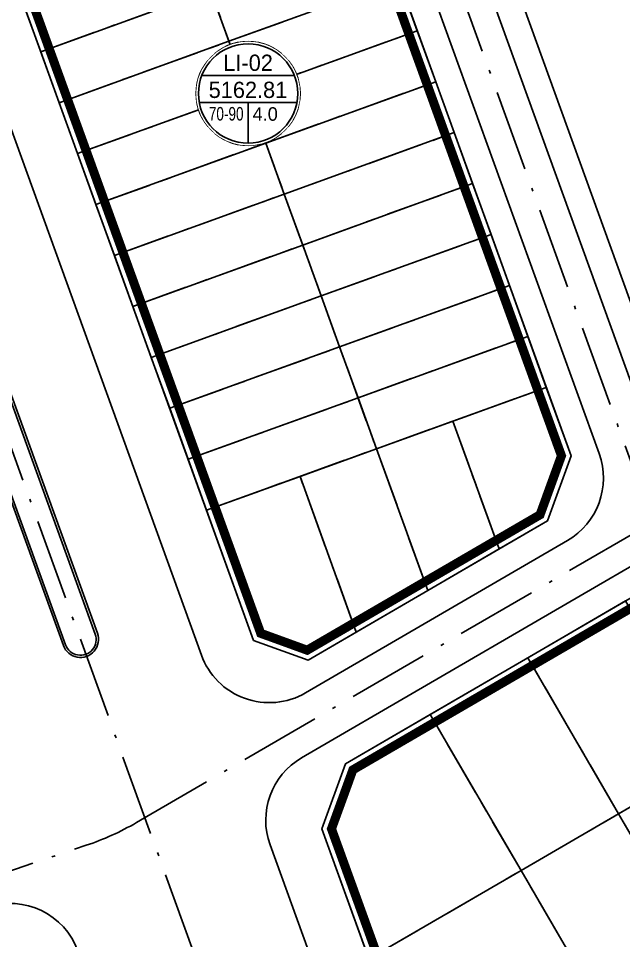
# Model space of a CAD drawing. Header units: metres. Extents: x 551291 to 569219, y 2064429 to 2066248.
# Drawn here: x 552885.3 to 552952.3, y 2065663.1 to 2065765.2 of the extents above; entities that cross this region are included whole.
import ezdxf
from ezdxf.enums import TextEntityAlignment as Align

# ---------------------------------------------------------------- set-up
doc = ezdxf.new("R2010")
doc.units = ezdxf.units.M
for name, pattern in [('ACAD_ISO10W100', [18.5, 12, -3, 0.5, -3]), ('CENTER', [2, 1.25, -0.25, 0.25, -0.25]), ('DOT', [0.25, 0, -0.25])]:
    doc.linetypes.add(name, pattern=pattern)
doc.layers.add('boDnv', color=54, linetype='CONTINUOUS', lineweight=25)
for name, color, linetype in [('BoThamCo', 94, 'CONTINUOUS'), ('ChiaLo', 128, 'CENTER'), ('datOBt', 42, 'CONTINUOUS'), ('datOlienke', 42, 'CONTINUOUS'), ('ghi_chu', 7, 'CONTINUOUS'), ('LogDg', 7, 'CONTINUOUS'), ('loKBT', 42, 'CONTINUOUS'), ('LoLK', 6, 'CONTINUOUS'), ('TimDg', 222, 'CONTINUOUS'), ('ViaHeS', 32, 'CONTINUOUS')]:
    doc.layers.add(name, color=color, linetype=linetype)
doc.styles.add('avh', font='')
doc.styles.add('rms', font='romans.shx', dxfattribs={"width": 0.7, "bigfont": 'vns.shx'})
doc.styles.get('avh').set_extended_font_data('.VnAvantH')
doc.linetypes.add('ADL', pattern='A,0.125,-0.15,["++",rms,S=0.5,R=0,X=0,Y=-0.2245],-1.35,1.125', length=2.75)

# ---------------------------------------------------------------- blocks, each defined once
blk = doc.blocks.new('sl')
at = {"layer": 'ghi_chu', "color": 158}
blk.add_circle((0, 0), 5.75, dxfattribs=at)
at = {"color": 158, "linetype": 'DOT'}
blk.add_wipeout([(0, 5.75), (0.97, 5.67), (1.86, 5.44), (2.47, 5.19), (3.13, 4.82), (3.79, 4.32), (4.43, 3.67), (4.91, 2.99), (5.2, 2.45), (5.53, 1.57), (5.7, 0.77), (5.75, 0), (5.69, -0.85), (5.5, -1.69), (5.23, -2.38), (4.83, -3.13), (4.38, -3.72), (3.93, -4.2), (2.99, -4.91), (2.42, -5.22), (1.54, -5.54), (0.63, -5.72), (0, -5.75), (-0.86, -5.69), (-1.59, -5.52), (-2.41, -5.22), (-3.14, -4.82), (-3.72, -4.39), (-4.31, -3.8), (-4.85, -3.09), (-5.21, -2.43), (-5.52, -1.6), (-5.69, -0.85), (-5.75, 0), (-5.66, 1.01), (-5.49, 1.72), (-5.12, 2.62), (-4.44, 3.66), (-3.55, 4.52), (-2.72, 5.07), (-1.72, 5.49), (-0.8, 5.69)], dxfattribs=at).dxf.layer = 'ghi_chu'
at = {"layer": 'ghi_chu', "color": 32}
for points in [[(-5.12, 2), (5.12, 2)], [(-5.41, -1), (5.41, -1)], [(0, -1), (0, -5.5)]]:
    blk.add_lwpolyline(points, dxfattribs=at)
at = {"layer": 'ghi_chu'}
blk.add_circle((0, 0), 5.5, dxfattribs=at)
at = {"layer": 'ghi_chu', "style": 'avh'}
for tag, height, p in [('SOLO', 1.25, (0, 2.51)), ('DT', 1.5, (-0.01, -0.49))]:
    blk.add_attdef(tag, text='', height=height, dxfattribs=at).set_placement(p, align=Align.CENTER)
blk.add_attdef('MD', text='', height=1.25, dxfattribs=at).set_placement((-0.5, -3), align=Align.RIGHT)
blk.add_attdef('TC', (0.5, -3.02), '', height=1.25, dxfattribs=at)

msp = doc.modelspace()

# ---------------------------------------------------------------- linework, layer by layer
at = {"layer": 'boDnv', "color": 10, "linetype": 'ADL', "ltscale": 0.25, "const_width": 1}
for points in [[(552917.258, 2065695.263), (552912.116, 2065697.131), (552870.689, 2065811.67), (552873.259, 2065817.643), (552900.076, 2065829.332), (552905.564, 2065826.97), (552945.412, 2065716.797), (552943.038, 2065710.262)], [(552987.75, 2065720.078), (552993.479, 2065718.368), (553006.563, 2065692.207), (553004.705, 2065685.979), (552935.235, 2065645.562), (552930.092, 2065647.43), (552919.948, 2065675.477), (552922.321, 2065682.012)]]:
    msp.add_lwpolyline(points, close=True, dxfattribs=at)
at = {"layer": 'BoThamCo'}
msp.add_lwpolyline([(552933.903, 2065839.721), (552927.083, 2065842.195), (552920.263, 2065839.222), (552917.38, 2065832.522), (552957.018, 2065722.93), (552963.04, 2065720.742), (552982.243, 2065731.914), (552984.328, 2065738.9)], close=True, dxfattribs=at)
msp.add_lwpolyline([(552853.81, 2065797.328), (552890.508, 2065695.865, 1), (552893.8, 2065697.055), (552857.102, 2065798.519, 1)], format="xyb", close=True, dxfattribs=at)
at = {"layer": 'ChiaLo', "ltscale": 5}
for points in [[(552930.606, 2065701.872), (552886.285, 2065824.412)], [(552887.753, 2065761.55), (552925.368, 2065775.154)], [(552889.794, 2065755.907), (552927.409, 2065769.512)], [(552891.835, 2065750.265), (552929.45, 2065763.87)], [(552893.875, 2065744.623), (552931.491, 2065758.228)], [(552895.916, 2065738.98), (552933.531, 2065752.585)], [(552897.957, 2065733.338), (552935.572, 2065746.943)], [(552899.998, 2065727.696), (552937.613, 2065741.301)], [(552902.038, 2065722.054), (552939.654, 2065735.658)], [(552904.079, 2065716.411), (552941.694, 2065730.016)], [(552906.12, 2065710.769), (552943.735, 2065724.374)], [(552938.512, 2065706.472), (552933.391, 2065720.632)], [(552922.699, 2065697.272), (552916.464, 2065714.51)], [(552924.097, 2065661.064), (553000.907, 2065705.751)], [(552961.798, 2065659.859), (552941.683, 2065694.433)], [(552950.993, 2065653.573), (552930.878, 2065688.147)]]:
    msp.add_lwpolyline(points, dxfattribs=at)
at = {"layer": 'datOBt'}
msp.add_lwpolyline([(552987.621, 2065721.16), (552994.18, 2065719.203), (553007.635, 2065692.3), (553005.55, 2065685.314), (552935.333, 2065644.462), (552929.311, 2065646.649), (552918.884, 2065675.478), (552921.505, 2065682.694)], close=True, dxfattribs=at)
at = {"layer": 'datOlienke'}
msp.add_lwpolyline([(552917.357, 2065694.164), (552911.334, 2065696.351), (552869.614, 2065811.702), (552872.497, 2065818.402), (552900.073, 2065830.422), (552906.357, 2065827.718), (552946.476, 2065716.796), (552943.855, 2065709.58)], close=True, dxfattribs=at)
at = {"layer": 'LogDg'}
for points in [[(552965.406, 2065718.648), (552984.016, 2065729.475, 0.3958327), (552987.148, 2065739.968), (552936.471, 2065841.293, 0.3988577), (552926.119, 2065845.048), (552918.78, 2065841.848, 0.3955879), (552914.453, 2065831.794), (552953.86, 2065722.842, 0.4679364)], [(552898.572, 2065833.042), (552868.257, 2065819.833, 0.3956287), (552863.929, 2065809.778), (552905.541, 2065694.73, 0.4679364), (552917.087, 2065690.536), (552946.078, 2065707.403, 0.3624568), (552949.578, 2065717.039), (552909.29, 2065828.429, 0.4330459)], [(553010.455, 2065693.368), (552997.009, 2065720.253, 0.4328365), (552985.831, 2065723.589), (552916.646, 2065683.338, 0.3624568), (552913.146, 2065673.702), (552923.517, 2065645.028, 0.4679364), (552935.063, 2065640.834), (553007.323, 2065682.875, 0.3958327)], [(552711.226, 2065609.55, 0.4004581), (552706.075, 2065599.781), (552714.277, 2065570.889, 0.4281041), (552724.518, 2065565.489), (552897.109, 2065623.41, 0.4210432), (552902.087, 2065633.715), (552891.88, 2065661.935, 0.4074168), (552881.812, 2065666.798)]]:
    msp.add_lwpolyline(points, format="xyb", close=True, dxfattribs=at)
msp.add_lwpolyline([(552853.575, 2065797.243), (552890.273, 2065695.78, 1), (552894.035, 2065697.14), (552857.337, 2065798.604, 1), (552853.575, 2065797.243)], format="xyb", dxfattribs=at)
at = {"layer": 'loKBT'}
for points in [[(552952.487, 2065700.719), (552941.683, 2065694.433), (552951.74, 2065677.146), (552962.545, 2065683.432)], [(552941.683, 2065694.433), (552930.878, 2065688.147), (552940.936, 2065670.86), (552951.74, 2065677.146)], [(552930.878, 2065688.147), (552921.505, 2065682.694), (552918.884, 2065675.478), (552924.097, 2065661.064), (552940.936, 2065670.86)], [(552962.545, 2065683.432), (552951.74, 2065677.146), (552961.798, 2065659.859), (552972.602, 2065666.145)], [(552951.74, 2065677.146), (552940.936, 2065670.86), (552950.993, 2065653.573), (552961.798, 2065659.859)], [(552940.936, 2065670.86), (552924.097, 2065661.064), (552929.311, 2065646.649), (552935.333, 2065644.462), (552950.993, 2065653.573)]]:
    msp.add_lwpolyline(points, close=True, dxfattribs=at)
at = {"layer": 'LoLK'}
for points in [[(552927.409, 2065769.512), (552925.368, 2065775.154), (552906.561, 2065768.352), (552908.602, 2065762.71)], [(552906.561, 2065768.352), (552904.52, 2065773.994), (552885.712, 2065767.192), (552887.753, 2065761.55)], [(552929.45, 2065763.87), (552927.409, 2065769.512), (552908.602, 2065762.71), (552910.642, 2065757.067)], [(552908.602, 2065762.71), (552906.561, 2065768.352), (552887.753, 2065761.55), (552889.794, 2065755.907)], [(552931.491, 2065758.228), (552929.45, 2065763.87), (552910.642, 2065757.067), (552912.683, 2065751.425)], [(552908.602, 2065762.71), (552889.794, 2065755.907), (552891.835, 2065750.265), (552910.642, 2065757.067)], [(552933.531, 2065752.585), (552931.491, 2065758.228), (552912.683, 2065751.425), (552914.724, 2065745.783)], [(552910.642, 2065757.067), (552891.835, 2065750.265), (552893.875, 2065744.623), (552912.683, 2065751.425)], [(552935.572, 2065746.943), (552933.531, 2065752.585), (552914.724, 2065745.783), (552916.764, 2065740.141)], [(552912.683, 2065751.425), (552893.875, 2065744.623), (552895.916, 2065738.98), (552914.724, 2065745.783)], [(552937.613, 2065741.301), (552935.572, 2065746.943), (552916.764, 2065740.141), (552918.805, 2065734.498)], [(552914.724, 2065745.783), (552895.916, 2065738.98), (552897.957, 2065733.338), (552916.764, 2065740.141)], [(552939.654, 2065735.658), (552937.613, 2065741.301), (552918.805, 2065734.498), (552920.846, 2065728.856)], [(552916.764, 2065740.141), (552897.957, 2065733.338), (552899.998, 2065727.696), (552918.805, 2065734.498)], [(552941.694, 2065730.016), (552939.654, 2065735.658), (552920.846, 2065728.856), (552922.887, 2065723.214)], [(552918.805, 2065734.498), (552899.998, 2065727.696), (552902.038, 2065722.054), (552920.846, 2065728.856)], [(552943.735, 2065724.374), (552941.694, 2065730.016), (552922.887, 2065723.214), (552924.927, 2065717.571)], [(552922.887, 2065723.214), (552920.846, 2065728.856), (552902.038, 2065722.054), (552904.079, 2065716.411)], [(552946.476, 2065716.796), (552943.735, 2065724.374), (552933.391, 2065720.632), (552938.512, 2065706.472), (552943.855, 2065709.58)], [(552922.887, 2065723.214), (552904.079, 2065716.411), (552906.12, 2065710.769), (552924.927, 2065717.571)], [(552933.391, 2065720.632), (552924.927, 2065717.571), (552930.606, 2065701.872), (552938.512, 2065706.472)], [(552924.927, 2065717.571), (552916.464, 2065714.51), (552922.699, 2065697.272), (552930.606, 2065701.872)], [(552916.464, 2065714.51), (552906.12, 2065710.769), (552911.334, 2065696.351), (552917.357, 2065694.164), (552922.699, 2065697.272)]]:
    msp.add_lwpolyline(points, close=True, dxfattribs=at)
at = {"layer": 'TimDg', "linetype": 'ACAD_ISO10W100', "ltscale": 0.75}
for points in [[(553034.567, 2065299.888), (552942.401, 2065557.535), (552804.985, 2065937.469), (552748.68, 2066109.888)], [(552955.522, 2065709.426), (552908.123, 2065840.476)]]:
    msp.add_lwpolyline(points, dxfattribs=at)
msp.add_lwpolyline([(552549.49, 2065558.437), (552892.805, 2065673.651, 0.0508293), (552898.346, 2065676.162), (553130.858, 2065811.436)], format="xyb", dxfattribs=at)
at = {"layer": 'ViaHeS'}
for points in [[(552957.018, 2065722.93), (552917.38, 2065832.522), (552920.263, 2065839.222), (552927.083, 2065842.195), (552933.903, 2065839.721), (552984.328, 2065738.9), (552982.243, 2065731.914), (552963.04, 2065720.742)], [(552917.357, 2065694.164), (552911.334, 2065696.351), (552869.614, 2065811.702), (552872.497, 2065818.402), (552900.073, 2065830.422), (552906.357, 2065827.718), (552946.476, 2065716.796), (552943.855, 2065709.58)], [(552987.621, 2065721.16), (552994.18, 2065719.203), (553007.635, 2065692.3), (553005.55, 2065685.314), (552935.333, 2065644.462), (552929.311, 2065646.649), (552918.884, 2065675.478), (552921.505, 2065682.694)]]:
    msp.add_lwpolyline(points, close=True, dxfattribs=at)

# ---------------------------------------------------------------- next in the draw order: block references
at = {"layer": 'ghi_chu'}
ref = msp.add_blockref('sl', (552910.718, 2065756.923), dxfattribs=at)
ref.add_attrib('DT', '5162.81', dxfattribs={"height": 1.8, "style": 'avh'}).set_placement((552910.703, 2065756.428), align=Align.CENTER)
ref.add_attrib('MD', '70-90', dxfattribs={"height": 1.5, "style": 'avh', "width": 0.75}).set_placement((552910.216, 2065753.926), align=Align.RIGHT)
ref.add_attrib('TC', '4.0', (552911.218, 2065753.903), dxfattribs={"height": 1.5, "style": 'avh'})
ref.add_attrib('SOLO', 'Li-02', dxfattribs={"height": 1.8, "style": 'avh'}).set_placement((552910.718, 2065759.428), align=Align.CENTER)

doc.saveas('drawing.dxf')
